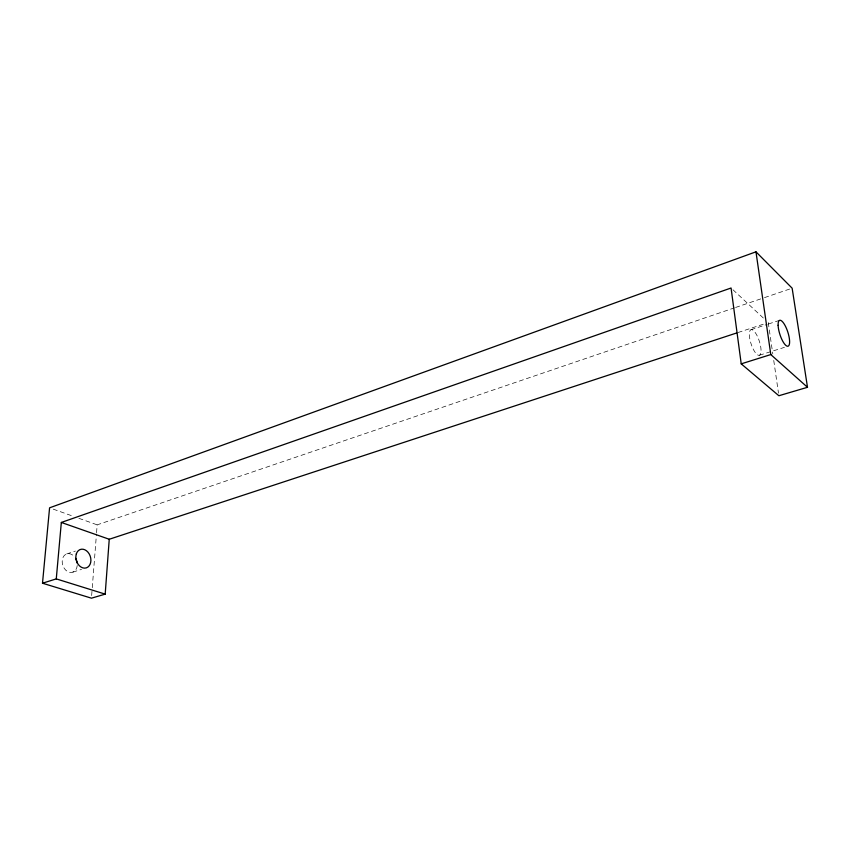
<?xml version="1.0" encoding="UTF-8"?>
<svg xmlns="http://www.w3.org/2000/svg" width="850" height="850" viewBox="0 0 850 850"><rect width="100%" height="100%" fill="white"/><g stroke="black" fill="none" stroke-linecap="round" stroke-linejoin="round"><path stroke-width="0.64" stroke-dasharray="4.25 3.19" d="M91.651 595.563L92.161 589.018M92.267 587.701L96.464 534.023M96.56 532.706L97.176 524.854L734.336 307.891M735.59 307.466L763.247 298.042M764.501 297.617L792.147 288.203M738.013 332.531L764.479 323.829M66.693 553.934L75.363 551.087M750.996 329.715L767.168 324.413M768.411 323.999L779.599 320.333M759.464 355.226L784.433 347.353M72.845 572.124L81.547 569.383M53.242 509.139L73.993 516.556M78.869 518.309L97.176 524.854M732.976 289.776L763.491 318.155M768.262 322.586L772.799 353.94M773.744 360.464L778.483 393.125M77.233 565.463A9.605 7.299 72.4 0 1 67.66 571.582A9.605 7.299 72.4 0 1 62.943 557.632A9.605 7.299 72.4 0 1 74.173 556.41M749.349 334.677A13.441 4.335 72 0 0 758.285 355.236A13.441 4.335 72 0 0 757.956 337.535A13.441 4.335 72 0 0 749.349 334.677"/><path stroke-width="1.27" d="M42.5 583.217L56.27 578.893L61.328 522.452L731.064 288.001L741.221 363.853L778.866 395.739L807.5 387.292L792.147 288.203L755.969 251.823L49.576 507.822L42.5 583.217L91.449 598.177L105.188 594.129L109.246 539.261L736.759 332.945M741.221 363.853L770.791 354.567L807.5 387.292M56.27 578.893L105.188 594.129M61.328 522.452L109.246 539.261M755.969 251.823L770.791 354.567M75.586 558.354A9.605 7.299 72.4 0 1 77.169 563.029M76.319 553.924A9.69 7.289 72.4 0 0 84.639 568.14A9.69 7.289 72.4 0 0 89.186 553.881A9.69 7.289 72.4 0 0 76.319 553.924M778.111 325.306A13.611 4.133 72 0 0 787.047 346.152A13.611 4.133 72 0 0 786.42 328.323A13.611 4.133 72 0 0 778.111 325.306"/></g></svg>
